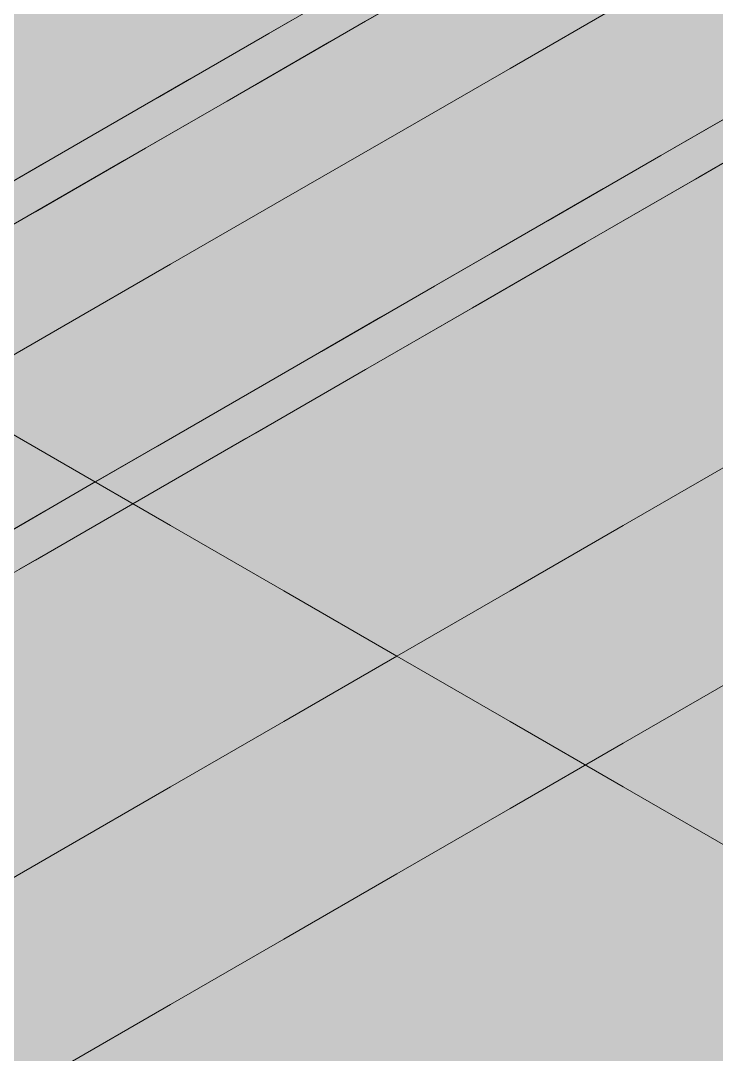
# Model space of a CAD drawing. Header units: metres. Extents: x 349122 to 349453, y 9281252 to 9281971.
# Drawn here: x 349264.4384 to 349264.5981, y 9281656.1536 to 9281656.391 of the extents above; entities that cross this region are included whole.
import ezdxf

# ---------------------------------------------------------------- set-up
doc = ezdxf.new("R2010")
doc.units = ezdxf.units.M
doc.header["$LTSCALE"] = 0.25
doc.layers.add('ISO-3D', color=7, linetype='CONTINUOUS', lineweight=13)
doc.layers.add('ISO-3D-ARISTAS', color=250, linetype='CONTINUOUS', lineweight=13)

msp = doc.modelspace()

# ---------------------------------------------------------------- linework, layer by layer
at = {"layer": 'ISO-3D', "true_color": 0x9e9d98}
for points in [[(349264.47285, 9281656.39079), (349264.44687, 9281656.40579), (349264.47285, 9281656.41974), (349264.44687, 9281656.43474)], [(349264.52481, 9281656.38974), (349264.49883, 9281656.40474), (349264.52481, 9281656.41868), (349264.49883, 9281656.43368)], [(349264.55079, 9281656.38937), (349264.52481, 9281656.40437), (349264.55079, 9281656.4175), (349264.52481, 9281656.4325)], [(349264.57677, 9281656.38868), (349264.55079, 9281656.40368), (349264.57677, 9281656.41763), (349264.55079, 9281656.43263)], [(349264.60275, 9281656.3875), (349264.57677, 9281656.4025), (349264.60275, 9281656.41562), (349264.57677, 9281656.43062)], [(349264.44687, 9281656.37684), (349264.42088, 9281656.39184), (349264.44687, 9281656.40579), (349264.42088, 9281656.42079)], [(349264.47285, 9281656.37812), (349264.44687, 9281656.39312), (349264.47285, 9281656.40625), (349264.44687, 9281656.42125)], [(349264.49883, 9281656.37579), (349264.47285, 9281656.39079), (349264.49883, 9281656.40474), (349264.47285, 9281656.41974)], [(349264.52481, 9281656.37625), (349264.49883, 9281656.39125), (349264.52481, 9281656.40437), (349264.49883, 9281656.41937)], [(349264.55079, 9281656.37474), (349264.52481, 9281656.38974), (349264.55079, 9281656.40368), (349264.52481, 9281656.41868)], [(349264.57677, 9281656.37437), (349264.55079, 9281656.38937), (349264.57677, 9281656.4025), (349264.55079, 9281656.4175)], [(349264.60275, 9281656.37368), (349264.57677, 9281656.38868), (349264.60275, 9281656.40263), (349264.57677, 9281656.41763)], [(349264.44687, 9281656.365), (349264.42088, 9281656.38), (349264.44687, 9281656.39312), (349264.42088, 9281656.40812)], [(349264.47285, 9281656.36184), (349264.44687, 9281656.37684), (349264.47285, 9281656.39079), (349264.44687, 9281656.40579)], [(349264.49883, 9281656.36312), (349264.47285, 9281656.37812), (349264.49883, 9281656.39125), (349264.47285, 9281656.40625)], [(349264.52481, 9281656.36079), (349264.49883, 9281656.37579), (349264.52481, 9281656.38974), (349264.49883, 9281656.40474)], [(349264.55079, 9281656.36125), (349264.52481, 9281656.37625), (349264.55079, 9281656.38937), (349264.52481, 9281656.40437)], [(349264.57677, 9281656.35974), (349264.55079, 9281656.37474), (349264.57677, 9281656.38868), (349264.55079, 9281656.40368)], [(349264.60275, 9281656.35937), (349264.57677, 9281656.37437), (349264.60275, 9281656.3875), (349264.57677, 9281656.4025)], [(349264.47285, 9281656.35), (349264.44687, 9281656.365), (349264.47285, 9281656.37812), (349264.44687, 9281656.39312)], [(349264.44687, 9281656.34789), (349264.42088, 9281656.36289), (349264.44687, 9281656.37684), (349264.42088, 9281656.39184)], [(349264.49883, 9281656.34684), (349264.47285, 9281656.36184), (349264.49883, 9281656.37579), (349264.47285, 9281656.39079)], [(349264.52481, 9281656.34812), (349264.49883, 9281656.36312), (349264.52481, 9281656.37625), (349264.49883, 9281656.39125)], [(349264.55079, 9281656.34579), (349264.52481, 9281656.36079), (349264.55079, 9281656.37474), (349264.52481, 9281656.38974)], [(349264.57677, 9281656.34625), (349264.55079, 9281656.36125), (349264.57677, 9281656.37437), (349264.55079, 9281656.38937)], [(349264.60275, 9281656.34474), (349264.57677, 9281656.35974), (349264.60275, 9281656.37368), (349264.57677, 9281656.38868)], [(349264.44687, 9281656.33687), (349264.42088, 9281656.35187), (349264.44687, 9281656.365), (349264.42088, 9281656.38)], [(349264.49883, 9281656.335), (349264.47285, 9281656.35), (349264.49883, 9281656.36312), (349264.47285, 9281656.37812)], [(349264.47285, 9281656.33289), (349264.44687, 9281656.34789), (349264.47285, 9281656.36184), (349264.44687, 9281656.37684)], [(349264.52481, 9281656.33184), (349264.49883, 9281656.34684), (349264.52481, 9281656.36079), (349264.49883, 9281656.37579)], [(349264.55079, 9281656.33312), (349264.52481, 9281656.34812), (349264.55079, 9281656.36125), (349264.52481, 9281656.37625)], [(349264.57677, 9281656.33079), (349264.55079, 9281656.34579), (349264.57677, 9281656.35974), (349264.55079, 9281656.37474)], [(349264.60275, 9281656.33125), (349264.57677, 9281656.34625), (349264.60275, 9281656.35937), (349264.57677, 9281656.37437)], [(349264.47285, 9281656.32187), (349264.44687, 9281656.33687), (349264.47285, 9281656.35), (349264.44687, 9281656.365)], [(349264.44687, 9281656.31895), (349264.42088, 9281656.33395), (349264.44687, 9281656.34789), (349264.42088, 9281656.36289)], [(349264.49883, 9281656.31789), (349264.47285, 9281656.33289), (349264.49883, 9281656.34684), (349264.47285, 9281656.36184)], [(349264.52481, 9281656.32), (349264.49883, 9281656.335), (349264.52481, 9281656.34812), (349264.49883, 9281656.36312)], [(349264.57677, 9281656.31812), (349264.55079, 9281656.33312), (349264.57677, 9281656.34625), (349264.55079, 9281656.36125)], [(349264.55079, 9281656.31684), (349264.52481, 9281656.33184), (349264.55079, 9281656.34579), (349264.52481, 9281656.36079)], [(349264.60275, 9281656.31579), (349264.57677, 9281656.33079), (349264.60275, 9281656.34474), (349264.57677, 9281656.35974)], [(349264.44687, 9281656.30875), (349264.42088, 9281656.32375), (349264.44687, 9281656.33687), (349264.42088, 9281656.35187)], [(349264.49883, 9281656.30687), (349264.47285, 9281656.32187), (349264.49883, 9281656.335), (349264.47285, 9281656.35)], [(349264.47285, 9281656.30395), (349264.44687, 9281656.31895), (349264.47285, 9281656.33289), (349264.44687, 9281656.34789)], [(349264.55079, 9281656.305), (349264.52481, 9281656.32), (349264.55079, 9281656.33312), (349264.52481, 9281656.34812)], [(349264.52481, 9281656.30289), (349264.49883, 9281656.31789), (349264.52481, 9281656.33184), (349264.49883, 9281656.34684)], [(349264.57677, 9281656.30184), (349264.55079, 9281656.31684), (349264.57677, 9281656.33079), (349264.55079, 9281656.34579)], [(349264.60275, 9281656.30312), (349264.57677, 9281656.31812), (349264.60275, 9281656.33125), (349264.57677, 9281656.34625)], [(349264.47285, 9281656.29375), (349264.44687, 9281656.30875), (349264.47285, 9281656.32187), (349264.44687, 9281656.33687)], [(349264.44687, 9281656.29), (349264.42088, 9281656.305), (349264.44687, 9281656.31895), (349264.42088, 9281656.33395)], [(349264.49883, 9281656.28895), (349264.47285, 9281656.30395), (349264.49883, 9281656.31789), (349264.47285, 9281656.33289)], [(349264.52481, 9281656.29187), (349264.49883, 9281656.30687), (349264.52481, 9281656.32), (349264.49883, 9281656.335)], [(349264.57677, 9281656.29), (349264.55079, 9281656.305), (349264.57677, 9281656.31812), (349264.55079, 9281656.33312)], [(349264.55079, 9281656.28789), (349264.52481, 9281656.30289), (349264.55079, 9281656.31684), (349264.52481, 9281656.33184)], [(349264.60275, 9281656.28684), (349264.57677, 9281656.30184), (349264.60275, 9281656.31579), (349264.57677, 9281656.33079)], [(349264.44687, 9281656.28062), (349264.42088, 9281656.29562), (349264.44687, 9281656.30875), (349264.42088, 9281656.32375)], [(349264.49883, 9281656.27875), (349264.47285, 9281656.29375), (349264.49883, 9281656.30687), (349264.47285, 9281656.32187)], [(349264.47285, 9281656.275), (349264.44687, 9281656.29), (349264.47285, 9281656.30395), (349264.44687, 9281656.31895)], [(349264.55079, 9281656.27687), (349264.52481, 9281656.29187), (349264.55079, 9281656.305), (349264.52481, 9281656.32)], [(349264.52481, 9281656.27395), (349264.49883, 9281656.28895), (349264.52481, 9281656.30289), (349264.49883, 9281656.31789)], [(349264.57677, 9281656.27289), (349264.55079, 9281656.28789), (349264.57677, 9281656.30184), (349264.55079, 9281656.31684)], [(349264.60275, 9281656.275), (349264.57677, 9281656.29), (349264.60275, 9281656.30312), (349264.57677, 9281656.31812)], [(349264.47285, 9281656.26562), (349264.44687, 9281656.28062), (349264.47285, 9281656.29375), (349264.44687, 9281656.30875)], [(349264.52481, 9281656.26375), (349264.49883, 9281656.27875), (349264.52481, 9281656.29187), (349264.49883, 9281656.30687)], [(349264.57677, 9281656.26187), (349264.55079, 9281656.27687), (349264.57677, 9281656.29), (349264.55079, 9281656.305)], [(349264.49883, 9281656.26), (349264.47285, 9281656.275), (349264.49883, 9281656.28895), (349264.47285, 9281656.30395)], [(349264.55079, 9281656.25895), (349264.52481, 9281656.27395), (349264.55079, 9281656.28789), (349264.52481, 9281656.30289)], [(349264.60275, 9281656.25789), (349264.57677, 9281656.27289), (349264.60275, 9281656.28684), (349264.57677, 9281656.30184)], [(349264.44687, 9281656.2525), (349264.42088, 9281656.2675), (349264.44687, 9281656.28062), (349264.42088, 9281656.29562)], [(349264.49883, 9281656.25062), (349264.47285, 9281656.26562), (349264.49883, 9281656.27875), (349264.47285, 9281656.29375)], [(349264.55079, 9281656.24875), (349264.52481, 9281656.26375), (349264.55079, 9281656.27687), (349264.52481, 9281656.29187)], [(349264.52481, 9281656.245), (349264.49883, 9281656.26), (349264.52481, 9281656.27395), (349264.49883, 9281656.28895)], [(349264.57677, 9281656.24395), (349264.55079, 9281656.25895), (349264.57677, 9281656.27289), (349264.55079, 9281656.28789)], [(349264.60275, 9281656.24687), (349264.57677, 9281656.26187), (349264.60275, 9281656.275), (349264.57677, 9281656.29)], [(349264.47285, 9281656.2375), (349264.44687, 9281656.2525), (349264.47285, 9281656.26562), (349264.44687, 9281656.28062)], [(349264.52481, 9281656.23562), (349264.49883, 9281656.25062), (349264.52481, 9281656.26375), (349264.49883, 9281656.27875)], [(349264.57677, 9281656.23375), (349264.55079, 9281656.24875), (349264.57677, 9281656.26187), (349264.55079, 9281656.27687)], [(349264.55079, 9281656.23), (349264.52481, 9281656.245), (349264.55079, 9281656.25895), (349264.52481, 9281656.27395)], [(349264.60275, 9281656.22895), (349264.57677, 9281656.24395), (349264.60275, 9281656.25789), (349264.57677, 9281656.27289)], [(349264.44687, 9281656.22437), (349264.42088, 9281656.23937), (349264.44687, 9281656.2525), (349264.42088, 9281656.2675)], [(349264.49883, 9281656.2225), (349264.47285, 9281656.2375), (349264.49883, 9281656.25062), (349264.47285, 9281656.26562)], [(349264.55079, 9281656.22062), (349264.52481, 9281656.23562), (349264.55079, 9281656.24875), (349264.52481, 9281656.26375)], [(349264.60275, 9281656.21875), (349264.57677, 9281656.23375), (349264.60275, 9281656.24687), (349264.57677, 9281656.26187)], [(349264.57677, 9281656.215), (349264.55079, 9281656.23), (349264.57677, 9281656.24395), (349264.55079, 9281656.25895)], [(349264.47285, 9281656.20937), (349264.44687, 9281656.22437), (349264.47285, 9281656.2375), (349264.44687, 9281656.2525)], [(349264.52481, 9281656.2075), (349264.49883, 9281656.2225), (349264.52481, 9281656.23562), (349264.49883, 9281656.25062)], [(349264.57677, 9281656.20562), (349264.55079, 9281656.22062), (349264.57677, 9281656.23375), (349264.55079, 9281656.24875)], [(349264.60275, 9281656.2), (349264.57677, 9281656.215), (349264.60275, 9281656.22895), (349264.57677, 9281656.24395)], [(349264.44687, 9281656.19625), (349264.42088, 9281656.21125), (349264.44687, 9281656.22437), (349264.42088, 9281656.23937)], [(349264.49883, 9281656.19437), (349264.47285, 9281656.20937), (349264.49883, 9281656.2225), (349264.47285, 9281656.2375)], [(349264.55079, 9281656.1925), (349264.52481, 9281656.2075), (349264.55079, 9281656.22062), (349264.52481, 9281656.23562)], [(349264.60275, 9281656.19062), (349264.57677, 9281656.20562), (349264.60275, 9281656.21875), (349264.57677, 9281656.23375)], [(349264.47285, 9281656.18125), (349264.44687, 9281656.19625), (349264.47285, 9281656.20937), (349264.44687, 9281656.22437)], [(349264.52481, 9281656.17937), (349264.49883, 9281656.19437), (349264.52481, 9281656.2075), (349264.49883, 9281656.2225)], [(349264.57677, 9281656.1775), (349264.55079, 9281656.1925), (349264.57677, 9281656.20562), (349264.55079, 9281656.22062)], [(349264.44687, 9281656.16812), (349264.42088, 9281656.18312), (349264.44687, 9281656.19625), (349264.42088, 9281656.21125)], [(349264.49883, 9281656.16625), (349264.47285, 9281656.18125), (349264.49883, 9281656.19437), (349264.47285, 9281656.20937)], [(349264.55079, 9281656.16437), (349264.52481, 9281656.17937), (349264.55079, 9281656.1925), (349264.52481, 9281656.2075)], [(349264.60275, 9281656.1625), (349264.57677, 9281656.1775), (349264.60275, 9281656.19062), (349264.57677, 9281656.20562)], [(349264.47285, 9281656.15312), (349264.44687, 9281656.16812), (349264.47285, 9281656.18125), (349264.44687, 9281656.19625)], [(349264.52481, 9281656.15125), (349264.49883, 9281656.16625), (349264.52481, 9281656.17937), (349264.49883, 9281656.19437)], [(349264.57677, 9281656.14937), (349264.55079, 9281656.16437), (349264.57677, 9281656.1775), (349264.55079, 9281656.1925)], [(349264.44687, 9281656.14), (349264.42088, 9281656.155), (349264.44687, 9281656.16812), (349264.42088, 9281656.18312)], [(349264.49883, 9281656.13812), (349264.47285, 9281656.15312), (349264.49883, 9281656.16625), (349264.47285, 9281656.18125)], [(349264.55079, 9281656.13625), (349264.52481, 9281656.15125), (349264.55079, 9281656.16437), (349264.52481, 9281656.17937)], [(349264.60275, 9281656.13437), (349264.57677, 9281656.14937), (349264.60275, 9281656.1625), (349264.57677, 9281656.1775)], [(349264.47285, 9281656.125), (349264.44687, 9281656.14), (349264.47285, 9281656.15312), (349264.44687, 9281656.16812)], [(349264.52481, 9281656.12312), (349264.49883, 9281656.13812), (349264.52481, 9281656.15125), (349264.49883, 9281656.16625)], [(349264.57677, 9281656.12125), (349264.55079, 9281656.13625), (349264.57677, 9281656.14937), (349264.55079, 9281656.16437)]]:
    msp.add_solid(points, dxfattribs=at)
at = {"layer": 'ISO-3D', "true_color": 0x7f7e7a}
for points in [[(349264.57225, 9281656.40239), (349264.54665, 9281656.38761), (349264.57225, 9281656.43239), (349264.54665, 9281656.41761)], [(349264.54665, 9281656.38761), (349264.52104, 9281656.37283), (349264.54665, 9281656.41761), (349264.52104, 9281656.40283)], [(349264.59785, 9281656.39217), (349264.57225, 9281656.37739), (349264.59785, 9281656.41717), (349264.57225, 9281656.40239)], [(349264.62346, 9281656.38196), (349264.59785, 9281656.36717), (349264.62346, 9281656.40696), (349264.59785, 9281656.39217)], [(349264.52104, 9281656.37283), (349264.49544, 9281656.35804), (349264.52104, 9281656.40283), (349264.49544, 9281656.38804)], [(349264.57225, 9281656.37739), (349264.54665, 9281656.36261), (349264.57225, 9281656.40239), (349264.54665, 9281656.38761)], [(349264.59785, 9281656.36717), (349264.57225, 9281656.35239), (349264.59785, 9281656.39217), (349264.57225, 9281656.37739)], [(349264.49544, 9281656.35804), (349264.46983, 9281656.34326), (349264.49544, 9281656.38804), (349264.46983, 9281656.37326)], [(349264.54665, 9281656.36261), (349264.52104, 9281656.34783), (349264.54665, 9281656.38761), (349264.52104, 9281656.37283)], [(349264.57225, 9281656.35239), (349264.54665, 9281656.33761), (349264.57225, 9281656.37739), (349264.54665, 9281656.36261)], [(349264.46983, 9281656.34326), (349264.44423, 9281656.32848), (349264.46983, 9281656.37326), (349264.44423, 9281656.35848)], [(349264.52104, 9281656.34783), (349264.49544, 9281656.33304), (349264.52104, 9281656.37283), (349264.49544, 9281656.35804)], [(349264.54665, 9281656.33761), (349264.52104, 9281656.32283), (349264.54665, 9281656.36261), (349264.52104, 9281656.34783)], [(349264.44423, 9281656.32848), (349264.41863, 9281656.3137), (349264.44423, 9281656.35848), (349264.41863, 9281656.3437)], [(349264.49544, 9281656.33304), (349264.46983, 9281656.31826), (349264.49544, 9281656.35804), (349264.46983, 9281656.34326)], [(349264.52104, 9281656.32283), (349264.49544, 9281656.30804), (349264.52104, 9281656.34783), (349264.49544, 9281656.33304)], [(349264.46983, 9281656.31826), (349264.44423, 9281656.30348), (349264.46983, 9281656.34326), (349264.44423, 9281656.32848)], [(349264.49544, 9281656.30804), (349264.46983, 9281656.29326), (349264.49544, 9281656.33304), (349264.46983, 9281656.31826)], [(349264.44423, 9281656.30348), (349264.41863, 9281656.2887), (349264.44423, 9281656.32848), (349264.41863, 9281656.3137)], [(349264.46983, 9281656.29326), (349264.44423, 9281656.27848), (349264.46983, 9281656.31826), (349264.44423, 9281656.30348)], [(349264.44423, 9281656.27848), (349264.41863, 9281656.2637), (349264.44423, 9281656.30348), (349264.41863, 9281656.2887)]]:
    msp.add_solid(points, dxfattribs=at)
at = {"layer": 'ISO-3D', "true_color": 0x8e8d88}
for points in [[(349264.61863, 9281656.39583), (349264.59337, 9281656.38125), (349264.61863, 9281656.4225), (349264.59337, 9281656.40792)], [(349264.56811, 9281656.39333), (349264.54285, 9281656.37875), (349264.56811, 9281656.42), (349264.54285, 9281656.40542)], [(349264.60275, 9281656.39), (349264.57677, 9281656.375), (349264.60275, 9281656.41), (349264.57677, 9281656.395)], [(349264.59337, 9281656.38125), (349264.56811, 9281656.36667), (349264.59337, 9281656.40792), (349264.56811, 9281656.39333)], [(349264.54285, 9281656.37875), (349264.51759, 9281656.36417), (349264.54285, 9281656.40542), (349264.51759, 9281656.39083)], [(349264.57677, 9281656.375), (349264.55079, 9281656.36), (349264.57677, 9281656.395), (349264.55079, 9281656.38)], [(349264.61863, 9281656.36917), (349264.59337, 9281656.35458), (349264.61863, 9281656.39583), (349264.59337, 9281656.38125)], [(349264.56811, 9281656.36667), (349264.54285, 9281656.35208), (349264.56811, 9281656.39333), (349264.54285, 9281656.37875)], [(349264.51759, 9281656.36417), (349264.49233, 9281656.34958), (349264.51759, 9281656.39083), (349264.49233, 9281656.37625)], [(349264.60275, 9281656.365), (349264.57677, 9281656.35), (349264.60275, 9281656.39), (349264.57677, 9281656.375)], [(349264.59337, 9281656.35458), (349264.56811, 9281656.34), (349264.59337, 9281656.38125), (349264.56811, 9281656.36667)], [(349264.54285, 9281656.35208), (349264.51759, 9281656.3375), (349264.54285, 9281656.37875), (349264.51759, 9281656.36417)], [(349264.55079, 9281656.36), (349264.52481, 9281656.345), (349264.55079, 9281656.38), (349264.52481, 9281656.365)], [(349264.49233, 9281656.34958), (349264.46707, 9281656.335), (349264.49233, 9281656.37625), (349264.46707, 9281656.36167)], [(349264.57677, 9281656.35), (349264.55079, 9281656.335), (349264.57677, 9281656.375), (349264.55079, 9281656.36)], [(349264.56811, 9281656.34), (349264.54285, 9281656.32542), (349264.56811, 9281656.36667), (349264.54285, 9281656.35208)], [(349264.51759, 9281656.3375), (349264.49233, 9281656.32292), (349264.51759, 9281656.36417), (349264.49233, 9281656.34958)], [(349264.52481, 9281656.345), (349264.49883, 9281656.33), (349264.52481, 9281656.365), (349264.49883, 9281656.35)], [(349264.60275, 9281656.34), (349264.57677, 9281656.325), (349264.60275, 9281656.365), (349264.57677, 9281656.35)], [(349264.46707, 9281656.335), (349264.44181, 9281656.32042), (349264.46707, 9281656.36167), (349264.44181, 9281656.34708)], [(349264.55079, 9281656.335), (349264.52481, 9281656.32), (349264.55079, 9281656.36), (349264.52481, 9281656.345)], [(349264.54285, 9281656.32542), (349264.51759, 9281656.31083), (349264.54285, 9281656.35208), (349264.51759, 9281656.3375)], [(349264.49233, 9281656.32292), (349264.46707, 9281656.30833), (349264.49233, 9281656.34958), (349264.46707, 9281656.335)], [(349264.49883, 9281656.33), (349264.47285, 9281656.315), (349264.49883, 9281656.35), (349264.47285, 9281656.335)], [(349264.57677, 9281656.325), (349264.55079, 9281656.31), (349264.57677, 9281656.35), (349264.55079, 9281656.335)], [(349264.44181, 9281656.32042), (349264.41655, 9281656.30583), (349264.44181, 9281656.34708), (349264.41655, 9281656.3325)], [(349264.52481, 9281656.32), (349264.49883, 9281656.305), (349264.52481, 9281656.345), (349264.49883, 9281656.33)], [(349264.60275, 9281656.315), (349264.57677, 9281656.3), (349264.60275, 9281656.34), (349264.57677, 9281656.325)], [(349264.51759, 9281656.31083), (349264.49233, 9281656.29625), (349264.51759, 9281656.3375), (349264.49233, 9281656.32292)], [(349264.46707, 9281656.30833), (349264.44181, 9281656.29375), (349264.46707, 9281656.335), (349264.44181, 9281656.32042)], [(349264.47285, 9281656.315), (349264.44687, 9281656.3), (349264.47285, 9281656.335), (349264.44687, 9281656.32)], [(349264.55079, 9281656.31), (349264.52481, 9281656.295), (349264.55079, 9281656.335), (349264.52481, 9281656.32)], [(349264.49883, 9281656.305), (349264.47285, 9281656.29), (349264.49883, 9281656.33), (349264.47285, 9281656.315)], [(349264.57677, 9281656.3), (349264.55079, 9281656.285), (349264.57677, 9281656.325), (349264.55079, 9281656.31)], [(349264.49233, 9281656.29625), (349264.46707, 9281656.28167), (349264.49233, 9281656.32292), (349264.46707, 9281656.30833)], [(349264.44181, 9281656.29375), (349264.41655, 9281656.27917), (349264.44181, 9281656.32042), (349264.41655, 9281656.30583)], [(349264.44687, 9281656.3), (349264.42088, 9281656.285), (349264.44687, 9281656.32), (349264.42088, 9281656.305)], [(349264.52481, 9281656.295), (349264.49883, 9281656.28), (349264.52481, 9281656.32), (349264.49883, 9281656.305)], [(349264.47285, 9281656.29), (349264.44687, 9281656.275), (349264.47285, 9281656.315), (349264.44687, 9281656.3)], [(349264.60275, 9281656.29), (349264.57677, 9281656.275), (349264.60275, 9281656.315), (349264.57677, 9281656.3)], [(349264.55079, 9281656.285), (349264.52481, 9281656.27), (349264.55079, 9281656.31), (349264.52481, 9281656.295)], [(349264.46707, 9281656.28167), (349264.44181, 9281656.26708), (349264.46707, 9281656.30833), (349264.44181, 9281656.29375)], [(349264.49883, 9281656.28), (349264.47285, 9281656.265), (349264.49883, 9281656.305), (349264.47285, 9281656.29)], [(349264.44687, 9281656.275), (349264.42088, 9281656.26), (349264.44687, 9281656.3), (349264.42088, 9281656.285)], [(349264.57677, 9281656.275), (349264.55079, 9281656.26), (349264.57677, 9281656.3), (349264.55079, 9281656.285)], [(349264.52481, 9281656.27), (349264.49883, 9281656.255), (349264.52481, 9281656.295), (349264.49883, 9281656.28)], [(349264.44181, 9281656.26708), (349264.41655, 9281656.2525), (349264.44181, 9281656.29375), (349264.41655, 9281656.27917)], [(349264.47285, 9281656.265), (349264.44687, 9281656.25), (349264.47285, 9281656.29), (349264.44687, 9281656.275)], [(349264.55079, 9281656.26), (349264.52481, 9281656.245), (349264.55079, 9281656.285), (349264.52481, 9281656.27)], [(349264.49883, 9281656.255), (349264.47285, 9281656.24), (349264.49883, 9281656.28), (349264.47285, 9281656.265)], [(349264.44687, 9281656.25), (349264.42088, 9281656.235), (349264.44687, 9281656.275), (349264.42088, 9281656.26)], [(349264.52481, 9281656.245), (349264.49883, 9281656.23), (349264.52481, 9281656.27), (349264.49883, 9281656.255)], [(349264.47285, 9281656.24), (349264.44687, 9281656.225), (349264.47285, 9281656.265), (349264.44687, 9281656.25)], [(349264.49883, 9281656.23), (349264.47285, 9281656.215), (349264.49883, 9281656.255), (349264.47285, 9281656.24)], [(349264.44687, 9281656.225), (349264.42088, 9281656.21), (349264.44687, 9281656.25), (349264.42088, 9281656.235)], [(349264.47285, 9281656.215), (349264.44687, 9281656.2), (349264.47285, 9281656.24), (349264.44687, 9281656.225)], [(349264.60275, 9281656.215), (349264.57677, 9281656.2), (349264.60275, 9281656.24), (349264.57677, 9281656.225)], [(349264.44687, 9281656.2), (349264.42088, 9281656.185), (349264.44687, 9281656.225), (349264.42088, 9281656.21)], [(349264.57677, 9281656.2), (349264.55079, 9281656.185), (349264.57677, 9281656.225), (349264.55079, 9281656.21)], [(349264.60275, 9281656.19), (349264.57677, 9281656.175), (349264.60275, 9281656.215), (349264.57677, 9281656.2)], [(349264.55079, 9281656.185), (349264.52481, 9281656.17), (349264.55079, 9281656.21), (349264.52481, 9281656.195)], [(349264.57677, 9281656.175), (349264.55079, 9281656.16), (349264.57677, 9281656.2), (349264.55079, 9281656.185)], [(349264.52481, 9281656.17), (349264.49883, 9281656.155), (349264.52481, 9281656.195), (349264.49883, 9281656.18)], [(349264.60275, 9281656.165), (349264.57677, 9281656.15), (349264.60275, 9281656.19), (349264.57677, 9281656.175)], [(349264.55079, 9281656.16), (349264.52481, 9281656.145), (349264.55079, 9281656.185), (349264.52481, 9281656.17)], [(349264.49883, 9281656.155), (349264.47285, 9281656.14), (349264.49883, 9281656.18), (349264.47285, 9281656.165)], [(349264.57677, 9281656.15), (349264.55079, 9281656.135), (349264.57677, 9281656.175), (349264.55079, 9281656.16)], [(349264.52481, 9281656.145), (349264.49883, 9281656.13), (349264.52481, 9281656.17), (349264.49883, 9281656.155)], [(349264.47285, 9281656.14), (349264.44687, 9281656.125), (349264.47285, 9281656.165), (349264.44687, 9281656.15)], [(349264.60275, 9281656.14), (349264.57677, 9281656.125), (349264.60275, 9281656.165), (349264.57677, 9281656.15)], [(349264.55079, 9281656.135), (349264.52481, 9281656.12), (349264.55079, 9281656.16), (349264.52481, 9281656.145)], [(349264.49883, 9281656.13), (349264.47285, 9281656.115), (349264.49883, 9281656.155), (349264.47285, 9281656.14)]]:
    msp.add_solid(points, dxfattribs=at)
at = {"layer": 'ISO-3D', "true_color": 0xb0aea8}
for points in [[(349264.5811, 9281656.39893), (349264.55759, 9281656.38536), (349264.55636, 9281656.41321), (349264.53285, 9281656.39964)], [(349264.62935, 9281656.39821), (349264.60584, 9281656.38464), (349264.60461, 9281656.4125), (349264.5811, 9281656.39893)], [(349264.55759, 9281656.38536), (349264.53409, 9281656.37179), (349264.53285, 9281656.39964), (349264.50934, 9281656.38607)], [(349264.60584, 9281656.38464), (349264.58234, 9281656.37107), (349264.5811, 9281656.39893), (349264.55759, 9281656.38536)], [(349264.53409, 9281656.37179), (349264.51058, 9281656.35821), (349264.50934, 9281656.38607), (349264.48584, 9281656.3725)], [(349264.58234, 9281656.37107), (349264.55883, 9281656.3575), (349264.55759, 9281656.38536), (349264.53409, 9281656.37179)], [(349264.63059, 9281656.37036), (349264.60708, 9281656.35679), (349264.60584, 9281656.38464), (349264.58234, 9281656.37107)], [(349264.62007, 9281656.37), (349264.59409, 9281656.355), (349264.61141, 9281656.375), (349264.58543, 9281656.36)], [(349264.51058, 9281656.35821), (349264.487, 9281656.3446), (349264.48584, 9281656.3725), (349264.46226, 9281656.35889)], [(349264.55883, 9281656.3575), (349264.53532, 9281656.34393), (349264.53409, 9281656.37179), (349264.51058, 9281656.35821)], [(349264.60708, 9281656.35679), (349264.58357, 9281656.34321), (349264.58234, 9281656.37107), (349264.55883, 9281656.3575)], [(349264.487, 9281656.3446), (349264.46343, 9281656.33099), (349264.46226, 9281656.35889), (349264.43869, 9281656.34528)], [(349264.59409, 9281656.355), (349264.56811, 9281656.34), (349264.58543, 9281656.36), (349264.55945, 9281656.345)], [(349264.53532, 9281656.34393), (349264.51175, 9281656.33032), (349264.51058, 9281656.35821), (349264.487, 9281656.3446)], [(349264.58357, 9281656.34321), (349264.56007, 9281656.32964), (349264.55883, 9281656.3575), (349264.53532, 9281656.34393)], [(349264.63182, 9281656.3425), (349264.60832, 9281656.32893), (349264.60708, 9281656.35679), (349264.58357, 9281656.34321)], [(349264.46343, 9281656.33099), (349264.43985, 9281656.31738), (349264.43869, 9281656.34528), (349264.41511, 9281656.33167)], [(349264.56811, 9281656.34), (349264.54213, 9281656.325), (349264.55945, 9281656.345), (349264.53347, 9281656.33)], [(349264.51175, 9281656.33032), (349264.48817, 9281656.31671), (349264.487, 9281656.3446), (349264.46343, 9281656.33099)], [(349264.56007, 9281656.32964), (349264.53649, 9281656.31603), (349264.53532, 9281656.34393), (349264.51175, 9281656.33032)], [(349264.60832, 9281656.32893), (349264.58481, 9281656.31536), (349264.58357, 9281656.34321), (349264.56007, 9281656.32964)], [(349264.43985, 9281656.31738), (349264.41628, 9281656.30377), (349264.41511, 9281656.33167), (349264.39154, 9281656.31806)], [(349264.48817, 9281656.31671), (349264.4646, 9281656.3031), (349264.46343, 9281656.33099), (349264.43985, 9281656.31738)], [(349264.53649, 9281656.31603), (349264.51292, 9281656.30242), (349264.51175, 9281656.33032), (349264.48817, 9281656.31671)], [(349264.54213, 9281656.325), (349264.51615, 9281656.31), (349264.53347, 9281656.33), (349264.50749, 9281656.315)], [(349264.58481, 9281656.31536), (349264.56124, 9281656.30175), (349264.56007, 9281656.32964), (349264.53649, 9281656.31603)], [(349264.63306, 9281656.31464), (349264.60955, 9281656.30107), (349264.60832, 9281656.32893), (349264.58481, 9281656.31536)], [(349264.4646, 9281656.3031), (349264.44102, 9281656.28948), (349264.43985, 9281656.31738), (349264.41628, 9281656.30377)], [(349264.51292, 9281656.30242), (349264.48934, 9281656.28881), (349264.48817, 9281656.31671), (349264.4646, 9281656.3031)], [(349264.51615, 9281656.31), (349264.49017, 9281656.295), (349264.50749, 9281656.315), (349264.48151, 9281656.3)], [(349264.56124, 9281656.30175), (349264.53766, 9281656.28813), (349264.53649, 9281656.31603), (349264.51292, 9281656.30242)], [(349264.60955, 9281656.30107), (349264.58598, 9281656.28746), (349264.58481, 9281656.31536), (349264.56124, 9281656.30175)], [(349264.44687, 9281656.29), (349264.42521, 9281656.2775), (349264.42088, 9281656.305), (349264.39923, 9281656.2925)], [(349264.44102, 9281656.28948), (349264.41745, 9281656.27587), (349264.41628, 9281656.30377), (349264.3927, 9281656.29016)], [(349264.48934, 9281656.28881), (349264.46577, 9281656.2752), (349264.4646, 9281656.3031), (349264.44102, 9281656.28948)], [(349264.53766, 9281656.28813), (349264.51409, 9281656.27452), (349264.51292, 9281656.30242), (349264.48934, 9281656.28881)], [(349264.49017, 9281656.295), (349264.46419, 9281656.28), (349264.48151, 9281656.3), (349264.45553, 9281656.285)], [(349264.58598, 9281656.28746), (349264.5624, 9281656.27385), (349264.56124, 9281656.30175), (349264.53766, 9281656.28813)], [(349264.6343, 9281656.28679), (349264.61072, 9281656.27317), (349264.60955, 9281656.30107), (349264.58598, 9281656.28746)], [(349264.46577, 9281656.2752), (349264.44219, 9281656.26159), (349264.44102, 9281656.28948), (349264.41745, 9281656.27587)], [(349264.47285, 9281656.275), (349264.4512, 9281656.2625), (349264.44687, 9281656.29), (349264.42521, 9281656.2775)], [(349264.51409, 9281656.27452), (349264.49051, 9281656.26091), (349264.48934, 9281656.28881), (349264.46577, 9281656.2752)], [(349264.5624, 9281656.27385), (349264.53883, 9281656.26024), (349264.53766, 9281656.28813), (349264.51409, 9281656.27452)], [(349264.6244, 9281656.2775), (349264.59842, 9281656.2625), (349264.60275, 9281656.29), (349264.57677, 9281656.275)], [(349264.61072, 9281656.27317), (349264.58715, 9281656.25956), (349264.58598, 9281656.28746), (349264.5624, 9281656.27385)], [(349264.46419, 9281656.28), (349264.43821, 9281656.265), (349264.45553, 9281656.285), (349264.42954, 9281656.27)], [(349264.44219, 9281656.26159), (349264.41862, 9281656.24798), (349264.41745, 9281656.27587), (349264.39387, 9281656.26226)], [(349264.4512, 9281656.2625), (349264.42954, 9281656.25), (349264.42521, 9281656.2775), (349264.40356, 9281656.265)], [(349264.49051, 9281656.26091), (349264.46694, 9281656.2473), (349264.46577, 9281656.2752), (349264.44219, 9281656.26159)], [(349264.49883, 9281656.26), (349264.47718, 9281656.2475), (349264.47285, 9281656.275), (349264.4512, 9281656.2625)], [(349264.53883, 9281656.26024), (349264.51525, 9281656.24663), (349264.51409, 9281656.27452), (349264.49051, 9281656.26091)], [(349264.58715, 9281656.25956), (349264.56357, 9281656.24595), (349264.5624, 9281656.27385), (349264.53883, 9281656.26024)], [(349264.59842, 9281656.2625), (349264.57244, 9281656.2475), (349264.57677, 9281656.275), (349264.55079, 9281656.26)], [(349264.63547, 9281656.25889), (349264.61189, 9281656.24528), (349264.61072, 9281656.27317), (349264.58715, 9281656.25956)], [(349264.46694, 9281656.2473), (349264.44336, 9281656.23369), (349264.44219, 9281656.26159), (349264.41862, 9281656.24798)], [(349264.47718, 9281656.2475), (349264.45553, 9281656.235), (349264.4512, 9281656.2625), (349264.42954, 9281656.25)], [(349264.62007, 9281656.25), (349264.59409, 9281656.235), (349264.59842, 9281656.2625), (349264.57244, 9281656.2475)], [(349264.51525, 9281656.24663), (349264.49168, 9281656.23302), (349264.49051, 9281656.26091), (349264.46694, 9281656.2473)], [(349264.52481, 9281656.245), (349264.50316, 9281656.2325), (349264.49883, 9281656.26), (349264.47718, 9281656.2475)], [(349264.56357, 9281656.24595), (349264.54, 9281656.23234), (349264.53883, 9281656.26024), (349264.51525, 9281656.24663)], [(349264.57244, 9281656.2475), (349264.54646, 9281656.2325), (349264.55079, 9281656.26), (349264.52481, 9281656.245)], [(349264.61189, 9281656.24528), (349264.58832, 9281656.23167), (349264.58715, 9281656.25956), (349264.56357, 9281656.24595)], [(349264.45553, 9281656.235), (349264.43387, 9281656.2225), (349264.42954, 9281656.25), (349264.40789, 9281656.2375)], [(349264.64172, 9281656.2375), (349264.61574, 9281656.2225), (349264.62007, 9281656.25), (349264.59409, 9281656.235)], [(349264.44336, 9281656.23369), (349264.41978, 9281656.22008), (349264.41862, 9281656.24798), (349264.39504, 9281656.23437)], [(349264.49168, 9281656.23302), (349264.4681, 9281656.2194), (349264.46694, 9281656.2473), (349264.44336, 9281656.23369)], [(349264.50316, 9281656.2325), (349264.48151, 9281656.22), (349264.47718, 9281656.2475), (349264.45553, 9281656.235)], [(349264.59409, 9281656.235), (349264.56811, 9281656.22), (349264.57244, 9281656.2475), (349264.54646, 9281656.2325)], [(349264.54, 9281656.23234), (349264.51642, 9281656.21873), (349264.51525, 9281656.24663), (349264.49168, 9281656.23302)], [(349264.54646, 9281656.2325), (349264.52048, 9281656.2175), (349264.52481, 9281656.245), (349264.49883, 9281656.23)], [(349264.55079, 9281656.23), (349264.52914, 9281656.2175), (349264.52481, 9281656.245), (349264.50316, 9281656.2325)], [(349264.58832, 9281656.23167), (349264.56474, 9281656.21806), (349264.56357, 9281656.24595), (349264.54, 9281656.23234)], [(349264.63663, 9281656.23099), (349264.61306, 9281656.21738), (349264.61189, 9281656.24528), (349264.58832, 9281656.23167)], [(349264.62873, 9281656.225), (349264.60275, 9281656.21), (349264.60275, 9281656.24), (349264.57677, 9281656.225)], [(349264.4681, 9281656.2194), (349264.44453, 9281656.20579), (349264.44336, 9281656.23369), (349264.41978, 9281656.22008)], [(349264.48151, 9281656.22), (349264.45986, 9281656.2075), (349264.45553, 9281656.235), (349264.43387, 9281656.2225)], [(349264.61574, 9281656.2225), (349264.58976, 9281656.2075), (349264.59409, 9281656.235), (349264.56811, 9281656.22)], [(349264.51642, 9281656.21873), (349264.49285, 9281656.20512), (349264.49168, 9281656.23302), (349264.4681, 9281656.2194)], [(349264.52914, 9281656.2175), (349264.50749, 9281656.205), (349264.50316, 9281656.2325), (349264.48151, 9281656.22)], [(349264.56474, 9281656.21806), (349264.54117, 9281656.20444), (349264.54, 9281656.23234), (349264.51642, 9281656.21873)], [(349264.56811, 9281656.22), (349264.54213, 9281656.205), (349264.54646, 9281656.2325), (349264.52048, 9281656.2175)], [(349264.61306, 9281656.21738), (349264.58948, 9281656.20377), (349264.58832, 9281656.23167), (349264.56474, 9281656.21806)], [(349264.52048, 9281656.2175), (349264.4945, 9281656.2025), (349264.49883, 9281656.23), (349264.47285, 9281656.215)], [(349264.57677, 9281656.215), (349264.55512, 9281656.2025), (349264.55079, 9281656.23), (349264.52914, 9281656.2175)], [(349264.60275, 9281656.21), (349264.57677, 9281656.195), (349264.57677, 9281656.225), (349264.55079, 9281656.21)], [(349264.45986, 9281656.2075), (349264.43821, 9281656.195), (349264.43387, 9281656.2225), (349264.41222, 9281656.21)], [(349264.63739, 9281656.21), (349264.61141, 9281656.195), (349264.61574, 9281656.2225), (349264.58976, 9281656.2075)], [(349264.44453, 9281656.20579), (349264.42095, 9281656.19218), (349264.41978, 9281656.22008), (349264.39621, 9281656.20647)], [(349264.49285, 9281656.20512), (349264.46927, 9281656.19151), (349264.4681, 9281656.2194), (349264.44453, 9281656.20579)], [(349264.50749, 9281656.205), (349264.48584, 9281656.1925), (349264.48151, 9281656.22), (349264.45986, 9281656.2075)], [(349264.58976, 9281656.2075), (349264.56378, 9281656.1925), (349264.56811, 9281656.22), (349264.54213, 9281656.205)], [(349264.54117, 9281656.20444), (349264.51759, 9281656.19083), (349264.51642, 9281656.21873), (349264.49285, 9281656.20512)], [(349264.54213, 9281656.205), (349264.51615, 9281656.19), (349264.52048, 9281656.2175), (349264.4945, 9281656.2025)], [(349264.55512, 9281656.2025), (349264.53347, 9281656.19), (349264.52914, 9281656.2175), (349264.50749, 9281656.205)], [(349264.58948, 9281656.20377), (349264.56591, 9281656.19016), (349264.56474, 9281656.21806), (349264.54117, 9281656.20444)], [(349264.6378, 9281656.2031), (349264.61423, 9281656.18948), (349264.61306, 9281656.21738), (349264.58948, 9281656.20377)], [(349264.4945, 9281656.2025), (349264.46852, 9281656.1875), (349264.47285, 9281656.215), (349264.44687, 9281656.2)], [(349264.60275, 9281656.2), (349264.5811, 9281656.1875), (349264.57677, 9281656.215), (349264.55512, 9281656.2025)], [(349264.57677, 9281656.195), (349264.55079, 9281656.18), (349264.55079, 9281656.21), (349264.52481, 9281656.195)], [(349264.62873, 9281656.195), (349264.60275, 9281656.18), (349264.60275, 9281656.21), (349264.57677, 9281656.195)], [(349264.48584, 9281656.1925), (349264.46419, 9281656.18), (349264.45986, 9281656.2075), (349264.43821, 9281656.195)], [(349264.61141, 9281656.195), (349264.58543, 9281656.18), (349264.58976, 9281656.2075), (349264.56378, 9281656.1925)], [(349264.46927, 9281656.19151), (349264.4457, 9281656.1779), (349264.44453, 9281656.20579), (349264.42095, 9281656.19218)], [(349264.51759, 9281656.19083), (349264.49402, 9281656.17722), (349264.49285, 9281656.20512), (349264.46927, 9281656.19151)], [(349264.53347, 9281656.19), (349264.51182, 9281656.1775), (349264.50749, 9281656.205), (349264.48584, 9281656.1925)], [(349264.56378, 9281656.1925), (349264.5378, 9281656.1775), (349264.54213, 9281656.205), (349264.51615, 9281656.19)], [(349264.51615, 9281656.19), (349264.49017, 9281656.175), (349264.4945, 9281656.2025), (349264.46852, 9281656.1875)], [(349264.56591, 9281656.19016), (349264.54233, 9281656.17655), (349264.54117, 9281656.20444), (349264.51759, 9281656.19083)], [(349264.5811, 9281656.1875), (349264.55945, 9281656.175), (349264.55512, 9281656.2025), (349264.53347, 9281656.19)], [(349264.61423, 9281656.18948), (349264.59065, 9281656.17587), (349264.58948, 9281656.20377), (349264.56591, 9281656.19016)], [(349264.46852, 9281656.1875), (349264.44254, 9281656.1725), (349264.44687, 9281656.2), (349264.42088, 9281656.185)], [(349264.62873, 9281656.185), (349264.60708, 9281656.1725), (349264.60275, 9281656.2), (349264.5811, 9281656.1875)], [(349264.46419, 9281656.18), (349264.44254, 9281656.1675), (349264.43821, 9281656.195), (349264.41655, 9281656.1825)], [(349264.55079, 9281656.18), (349264.52481, 9281656.165), (349264.52481, 9281656.195), (349264.49883, 9281656.18)], [(349264.60275, 9281656.18), (349264.57677, 9281656.165), (349264.57677, 9281656.195), (349264.55079, 9281656.18)], [(349264.63306, 9281656.1825), (349264.60708, 9281656.1675), (349264.61141, 9281656.195), (349264.58543, 9281656.18)], [(349264.4457, 9281656.1779), (349264.42212, 9281656.16429), (349264.42095, 9281656.19218), (349264.39738, 9281656.17857)], [(349264.49402, 9281656.17722), (349264.47044, 9281656.16361), (349264.46927, 9281656.19151), (349264.4457, 9281656.1779)], [(349264.51182, 9281656.1775), (349264.49017, 9281656.165), (349264.48584, 9281656.1925), (349264.46419, 9281656.18)], [(349264.54233, 9281656.17655), (349264.51876, 9281656.16294), (349264.51759, 9281656.19083), (349264.49402, 9281656.17722)], [(349264.58543, 9281656.18), (349264.55945, 9281656.165), (349264.56378, 9281656.1925), (349264.5378, 9281656.1775)], [(349264.5378, 9281656.1775), (349264.51182, 9281656.1625), (349264.51615, 9281656.19), (349264.49017, 9281656.175)], [(349264.55945, 9281656.175), (349264.5378, 9281656.1625), (349264.53347, 9281656.19), (349264.51182, 9281656.1775)], [(349264.59065, 9281656.17587), (349264.56708, 9281656.16226), (349264.56591, 9281656.19016), (349264.54233, 9281656.17655)], [(349264.63897, 9281656.1752), (349264.6154, 9281656.16159), (349264.61423, 9281656.18948), (349264.59065, 9281656.17587)], [(349264.49017, 9281656.175), (349264.46419, 9281656.16), (349264.46852, 9281656.1875), (349264.44254, 9281656.1725)], [(349264.60708, 9281656.1725), (349264.58543, 9281656.16), (349264.5811, 9281656.1875), (349264.55945, 9281656.175)], [(349264.44254, 9281656.1725), (349264.41655, 9281656.1575), (349264.42088, 9281656.185), (349264.3949, 9281656.17)], [(349264.44254, 9281656.1675), (349264.42088, 9281656.155), (349264.41655, 9281656.1825), (349264.3949, 9281656.17)], [(349264.49017, 9281656.165), (349264.46852, 9281656.1525), (349264.46419, 9281656.18), (349264.44254, 9281656.1675)], [(349264.52481, 9281656.165), (349264.49883, 9281656.15), (349264.49883, 9281656.18), (349264.47285, 9281656.165)], [(349264.57677, 9281656.165), (349264.55079, 9281656.15), (349264.55079, 9281656.18), (349264.52481, 9281656.165)], [(349264.60708, 9281656.1675), (349264.5811, 9281656.1525), (349264.58543, 9281656.18), (349264.55945, 9281656.165)], [(349264.62873, 9281656.165), (349264.60275, 9281656.15), (349264.60275, 9281656.18), (349264.57677, 9281656.165)], [(349264.47044, 9281656.16361), (349264.44687, 9281656.15), (349264.4457, 9281656.1779), (349264.42212, 9281656.16429)], [(349264.51876, 9281656.16294), (349264.49518, 9281656.14933), (349264.49402, 9281656.17722), (349264.47044, 9281656.16361)], [(349264.5378, 9281656.1625), (349264.51615, 9281656.15), (349264.51182, 9281656.1775), (349264.49017, 9281656.165)], [(349264.55945, 9281656.165), (349264.53347, 9281656.15), (349264.5378, 9281656.1775), (349264.51182, 9281656.1625)], [(349264.56708, 9281656.16226), (349264.5435, 9281656.14865), (349264.54233, 9281656.17655), (349264.51876, 9281656.16294)], [(349264.51182, 9281656.1625), (349264.48584, 9281656.1475), (349264.49017, 9281656.175), (349264.46419, 9281656.16)], [(349264.58543, 9281656.16), (349264.56378, 9281656.1475), (349264.55945, 9281656.175), (349264.5378, 9281656.1625)], [(349264.6154, 9281656.16159), (349264.59182, 9281656.14798), (349264.59065, 9281656.17587), (349264.56708, 9281656.16226)], [(349264.46419, 9281656.16), (349264.43821, 9281656.145), (349264.44254, 9281656.1725), (349264.41655, 9281656.1575)], [(349264.63306, 9281656.1575), (349264.61141, 9281656.145), (349264.60708, 9281656.1725), (349264.58543, 9281656.16)], [(349264.46852, 9281656.1525), (349264.44687, 9281656.14), (349264.44254, 9281656.1675), (349264.42088, 9281656.155)], [(349264.62873, 9281656.155), (349264.60275, 9281656.14), (349264.60708, 9281656.1675), (349264.5811, 9281656.1525)], [(349264.44687, 9281656.15), (349264.43821, 9281656.145), (349264.42212, 9281656.16429), (349264.41346, 9281656.15929)], [(349264.49883, 9281656.15), (349264.47285, 9281656.135), (349264.47285, 9281656.165), (349264.44687, 9281656.15)], [(349264.51615, 9281656.15), (349264.4945, 9281656.1375), (349264.49017, 9281656.165), (349264.46852, 9281656.1525)], [(349264.55079, 9281656.15), (349264.52481, 9281656.135), (349264.52481, 9281656.165), (349264.49883, 9281656.15)], [(349264.5811, 9281656.1525), (349264.55512, 9281656.1375), (349264.55945, 9281656.165), (349264.53347, 9281656.15)], [(349264.60275, 9281656.15), (349264.57677, 9281656.135), (349264.57677, 9281656.165), (349264.55079, 9281656.15)], [(349264.49518, 9281656.14933), (349264.47161, 9281656.13571), (349264.47044, 9281656.16361), (349264.44687, 9281656.15)], [(349264.53347, 9281656.15), (349264.50749, 9281656.135), (349264.51182, 9281656.1625), (349264.48584, 9281656.1475)], [(349264.5435, 9281656.14865), (349264.51993, 9281656.13504), (349264.51876, 9281656.16294), (349264.49518, 9281656.14933)], [(349264.56378, 9281656.1475), (349264.54213, 9281656.135), (349264.5378, 9281656.1625), (349264.51615, 9281656.15)], [(349264.59182, 9281656.14798), (349264.56825, 9281656.13437), (349264.56708, 9281656.16226), (349264.5435, 9281656.14865)], [(349264.48584, 9281656.1475), (349264.45986, 9281656.1325), (349264.46419, 9281656.16), (349264.43821, 9281656.145)], [(349264.61141, 9281656.145), (349264.58976, 9281656.1325), (349264.58543, 9281656.16), (349264.56378, 9281656.1475)], [(349264.64014, 9281656.1473), (349264.61657, 9281656.13369), (349264.6154, 9281656.16159), (349264.59182, 9281656.14798)]]:
    msp.add_solid(points, dxfattribs=at)
at = {"layer": 'ISO-3D', "true_color": 0x9e9c96}
for points in [[(349264.47285, 9281656.395), (349264.44687, 9281656.38), (349264.44687, 9281656.41), (349264.42088, 9281656.395)], [(349264.52481, 9281656.395), (349264.49883, 9281656.38), (349264.49883, 9281656.41), (349264.47285, 9281656.395)], [(349264.57677, 9281656.395), (349264.55079, 9281656.38), (349264.55079, 9281656.41), (349264.52481, 9281656.395)], [(349264.45336, 9281656.39125), (349264.42979, 9281656.37764), (349264.42954, 9281656.405), (349264.40597, 9281656.39139)], [(349264.50068, 9281656.39107), (349264.47718, 9281656.3775), (349264.47687, 9281656.40482), (349264.45336, 9281656.39125)], [(349264.44687, 9281656.38), (349264.42088, 9281656.365), (349264.42088, 9281656.395), (349264.3949, 9281656.38)], [(349264.49883, 9281656.38), (349264.47285, 9281656.365), (349264.47285, 9281656.395), (349264.44687, 9281656.38)], [(349264.55079, 9281656.38), (349264.52481, 9281656.365), (349264.52481, 9281656.395), (349264.49883, 9281656.38)], [(349264.47718, 9281656.3775), (349264.4536, 9281656.36389), (349264.45336, 9281656.39125), (349264.42979, 9281656.37764)], [(349264.47285, 9281656.365), (349264.44687, 9281656.35), (349264.44687, 9281656.38), (349264.42088, 9281656.365)], [(349264.52481, 9281656.365), (349264.49883, 9281656.35), (349264.49883, 9281656.38), (349264.47285, 9281656.365)], [(349264.4536, 9281656.36389), (349264.43003, 9281656.35028), (349264.42979, 9281656.37764), (349264.40621, 9281656.36403)], [(349264.44687, 9281656.35), (349264.42088, 9281656.335), (349264.42088, 9281656.365), (349264.3949, 9281656.35)], [(349264.49883, 9281656.35), (349264.47285, 9281656.335), (349264.47285, 9281656.365), (349264.44687, 9281656.35)], [(349264.47285, 9281656.335), (349264.44687, 9281656.32), (349264.44687, 9281656.35), (349264.42088, 9281656.335)], [(349264.44687, 9281656.32), (349264.42088, 9281656.305), (349264.42088, 9281656.335), (349264.3949, 9281656.32)]]:
    msp.add_solid(points, dxfattribs=at)
at = {"layer": 'ISO-3D-ARISTAS', "color": 250}
for p, q in [((349264.51759, 9281656.39083), (349264.54285, 9281656.40542)), ((349264.49544, 9281656.38804), (349264.52104, 9281656.40283)), ((349264.50934, 9281656.38607), (349264.53285, 9281656.39964)), ((349264.57677, 9281656.395), (349264.55079, 9281656.38)), ((349264.55079, 9281656.38), (349264.57677, 9281656.395)), ((349264.50068, 9281656.39107), (349264.47718, 9281656.3775)), ((349264.49233, 9281656.37625), (349264.51759, 9281656.39083)), ((349264.46983, 9281656.37326), (349264.49544, 9281656.38804)), ((349264.48584, 9281656.3725), (349264.50934, 9281656.38607)), ((349264.62346, 9281656.38196), (349264.59785, 9281656.36717)), ((349264.55079, 9281656.38), (349264.52481, 9281656.365)), ((349264.52481, 9281656.365), (349264.55079, 9281656.38)), ((349264.47718, 9281656.3775), (349264.4536, 9281656.36389)), ((349264.46707, 9281656.36167), (349264.49233, 9281656.37625)), ((349264.44423, 9281656.35848), (349264.46983, 9281656.37326)), ((349264.58543, 9281656.36), (349264.61141, 9281656.375)), ((349264.46226, 9281656.35889), (349264.48584, 9281656.3725)), ((349264.61863, 9281656.36917), (349264.59337, 9281656.35458)), ((349264.62007, 9281656.37), (349264.59409, 9281656.355)), ((349264.59785, 9281656.36717), (349264.57225, 9281656.35239)), ((349264.4536, 9281656.36389), (349264.43003, 9281656.35028)), ((349264.52481, 9281656.365), (349264.49883, 9281656.35)), ((349264.49883, 9281656.35), (349264.52481, 9281656.365)), ((349264.44181, 9281656.34708), (349264.46707, 9281656.36167)), ((349264.43869, 9281656.34528), (349264.46226, 9281656.35889)), ((349264.55945, 9281656.345), (349264.58543, 9281656.36)), ((349264.41863, 9281656.3437), (349264.44423, 9281656.35848)), ((349264.59409, 9281656.355), (349264.56811, 9281656.34)), ((349264.59337, 9281656.35458), (349264.56811, 9281656.34)), ((349264.57225, 9281656.35239), (349264.54665, 9281656.33761)), ((349264.49883, 9281656.35), (349264.47285, 9281656.335)), ((349264.47285, 9281656.335), (349264.49883, 9281656.35)), ((349264.41655, 9281656.3325), (349264.44181, 9281656.34708)), ((349264.41511, 9281656.33167), (349264.43869, 9281656.34528)), ((349264.53347, 9281656.33), (349264.55945, 9281656.345)), ((349264.56811, 9281656.34), (349264.54213, 9281656.325)), ((349264.56811, 9281656.34), (349264.54285, 9281656.32542)), ((349264.54665, 9281656.33761), (349264.52104, 9281656.32283)), ((349264.47285, 9281656.335), (349264.44687, 9281656.32)), ((349264.44687, 9281656.32), (349264.47285, 9281656.335)), ((349264.50749, 9281656.315), (349264.53347, 9281656.33)), ((349264.54213, 9281656.325), (349264.51615, 9281656.31)), ((349264.54285, 9281656.32542), (349264.51759, 9281656.31083)), ((349264.52104, 9281656.32283), (349264.49544, 9281656.30804)), ((349264.44687, 9281656.32), (349264.42088, 9281656.305)), ((349264.42088, 9281656.305), (349264.44687, 9281656.32)), ((349264.48151, 9281656.3), (349264.50749, 9281656.315)), ((349264.51615, 9281656.31), (349264.49017, 9281656.295)), ((349264.51759, 9281656.31083), (349264.49233, 9281656.29625)), ((349264.49544, 9281656.30804), (349264.46983, 9281656.29326)), ((349264.42088, 9281656.305), (349264.44687, 9281656.29)), ((349264.44687, 9281656.29), (349264.42088, 9281656.305)), ((349264.45553, 9281656.285), (349264.48151, 9281656.3)), ((349264.49017, 9281656.295), (349264.46419, 9281656.28)), ((349264.49233, 9281656.29625), (349264.46707, 9281656.28167)), ((349264.46983, 9281656.29326), (349264.44423, 9281656.27848)), ((349264.44687, 9281656.29), (349264.47285, 9281656.275)), ((349264.47285, 9281656.275), (349264.44687, 9281656.29)), ((349264.57677, 9281656.275), (349264.60275, 9281656.29)), ((349264.60275, 9281656.29), (349264.57677, 9281656.275)), ((349264.42954, 9281656.27), (349264.45553, 9281656.285)), ((349264.46707, 9281656.28167), (349264.44181, 9281656.26708)), ((349264.44423, 9281656.27848), (349264.41863, 9281656.2637)), ((349264.46419, 9281656.28), (349264.43821, 9281656.265)), ((349264.47285, 9281656.275), (349264.49883, 9281656.26)), ((349264.49883, 9281656.26), (349264.47285, 9281656.275)), ((349264.55079, 9281656.26), (349264.57677, 9281656.275)), ((349264.57677, 9281656.275), (349264.55079, 9281656.26)), ((349264.44181, 9281656.26708), (349264.41655, 9281656.2525)), ((349264.49883, 9281656.26), (349264.52481, 9281656.245)), ((349264.52481, 9281656.245), (349264.49883, 9281656.26)), ((349264.52481, 9281656.245), (349264.55079, 9281656.26)), ((349264.55079, 9281656.26), (349264.52481, 9281656.245)), ((349264.52481, 9281656.245), (349264.49883, 9281656.23)), ((349264.49883, 9281656.23), (349264.52481, 9281656.245)), ((349264.52481, 9281656.245), (349264.55079, 9281656.23)), ((349264.55079, 9281656.23), (349264.52481, 9281656.245)), ((349264.57677, 9281656.225), (349264.60275, 9281656.24)), ((349264.57677, 9281656.225), (349264.60275, 9281656.24)), ((349264.49883, 9281656.23), (349264.47285, 9281656.215)), ((349264.47285, 9281656.215), (349264.49883, 9281656.23)), ((349264.55079, 9281656.23), (349264.57677, 9281656.215)), ((349264.57677, 9281656.215), (349264.55079, 9281656.23)), ((349264.55079, 9281656.21), (349264.57677, 9281656.225)), ((349264.55079, 9281656.21), (349264.57677, 9281656.225)), ((349264.47285, 9281656.215), (349264.44687, 9281656.2)), ((349264.44687, 9281656.2), (349264.47285, 9281656.215)), ((349264.57677, 9281656.215), (349264.60275, 9281656.2)), ((349264.60275, 9281656.2), (349264.57677, 9281656.215)), ((349264.52481, 9281656.195), (349264.55079, 9281656.21)), ((349264.52481, 9281656.195), (349264.55079, 9281656.21)), ((349264.44687, 9281656.2), (349264.42088, 9281656.185)), ((349264.42088, 9281656.185), (349264.44687, 9281656.2)), ((349264.49883, 9281656.18), (349264.52481, 9281656.195)), ((349264.49883, 9281656.18), (349264.52481, 9281656.195)), ((349264.47285, 9281656.165), (349264.49883, 9281656.18)), ((349264.47285, 9281656.165), (349264.49883, 9281656.18)), ((349264.44687, 9281656.15), (349264.47285, 9281656.165)), ((349264.44687, 9281656.15), (349264.47285, 9281656.165))]:
    msp.add_line(p, q, dxfattribs=at)

doc.saveas('drawing.dxf')
